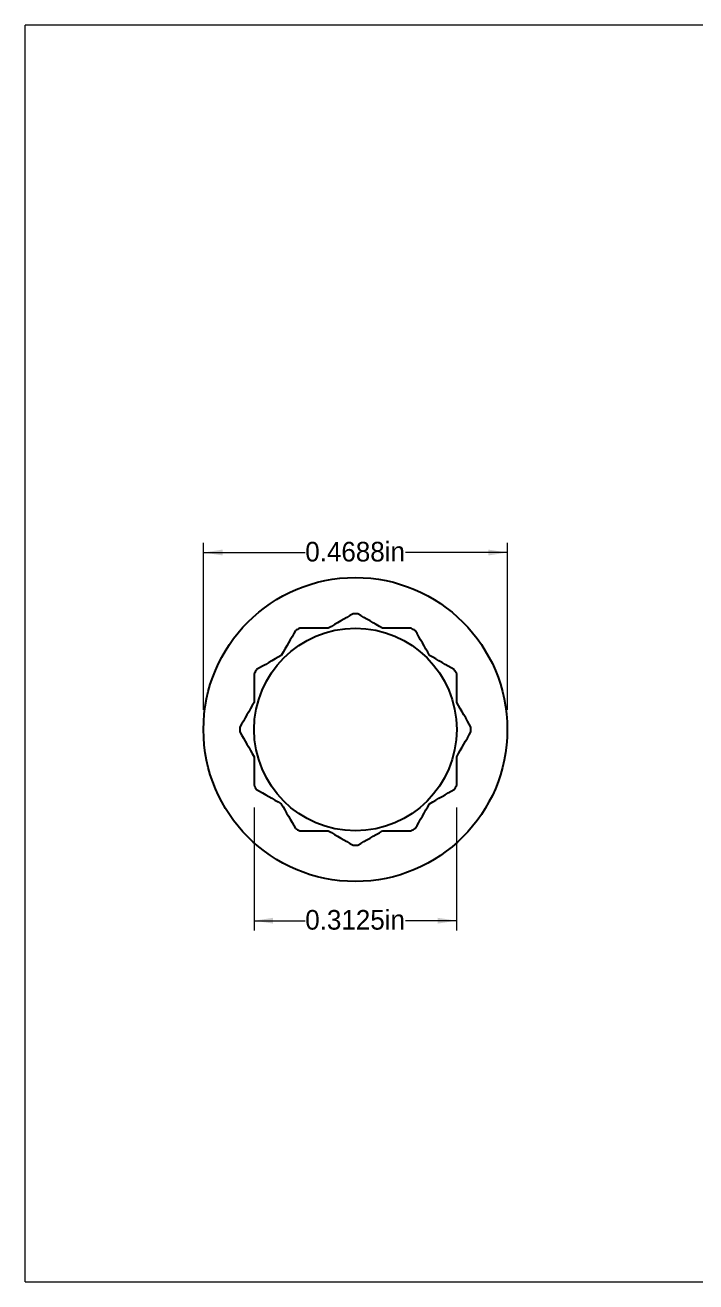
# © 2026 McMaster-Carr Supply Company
# Model space of a CAD drawing. Header units: inches. Extents: x 0.06 to 2.6, y 0.06 to 2.
# Drawn here: x 0.061 to 1.095, y 0.061 to 1.998 of the extents above; entities that cross this region are included whole.
import ezdxf

# ---------------------------------------------------------------- set-up
doc = ezdxf.new("R2010")
doc.units = ezdxf.units.IN
doc.header["$LTSCALE"] = 0.24224
doc.header["$MEASUREMENT"] = 0
doc.linetypes.add('SLD-Solid', pattern=[0])
doc.styles.add('SLDTEXTSTYLE0', font='ARIAL.TTF', dxfattribs={"width": 0.948})
doc.dimstyles.new('SLDDIMSTYLE0', dxfattribs={"dimtxt": 0.029393, "dimasz": 0.029393, "dimexe": 0, "dimexo": 0.0625, "dimgap": 0.007348, "dimtad": 0, "dimtih": 1, "dimtoh": 1, "dimdec": 4, "dimrnd": 1e-09, "dimdsep": 46, "dimtxsty": 'SLDTEXTSTYLE0', "dimsah": 1, "dimcen": 0.09, "dimadec": 0, "dimazin": 2, "dimtfac": 1, "dimtdec": 4, "dimtofl": 0, "dimtmove": 0, "dimatfit": 3, "dimfxl": 1, "dimfrac": 2, "dimtolj": 1, "dimtzin": 12, "dimarcsym": 0})

# ---------------------------------------------------------------- blocks, each defined once
blk = doc.blocks.new('_D_2')
at = {"color": 7, "linetype": 'SLD-Solid', "lineweight": 0}
for p, q in [((0.3357, 0.9426), (0.3357, 1.2004)), ((0.3357, 1.1852), (0.4927, 1.1852)), ((0.8045, 1.1852), (0.6475, 1.1852)), ((0.8045, 0.9426), (0.8045, 1.2004))]:
    blk.add_line(p, q, dxfattribs=at)
at = {"color": 7, "linetype": 'SLD-Solid', "lineweight": 18}
for points in [[(0.3357, 1.1852), (0.3651, 1.1807), (0.3651, 1.1898)], [(0.8045, 1.1852), (0.7751, 1.1898), (0.7751, 1.1807)]]:
    blk.add_solid(points, dxfattribs=at)
at = {"color": 7, "linetype": 'SLD-Solid', "lineweight": 18, "insert": (0.4927, 1.2017), "char_height": 0.03028, "attachment_point": 1, "style": 'SLDTEXTSTYLE0'}
blk.add_mtext('0.4688in', dxfattribs=at)
blk = doc.blocks.new('_D_3')
at = {"color": 7, "linetype": 'SLD-Solid', "lineweight": 0}
for p, q in [((0.4138, 0.7918), (0.4138, 0.6024)), ((0.7263, 0.7918), (0.7263, 0.6024)), ((0.4138, 0.6175), (0.4927, 0.6175)), ((0.7263, 0.6175), (0.6475, 0.6175))]:
    blk.add_line(p, q, dxfattribs=at)
at = {"color": 7, "linetype": 'SLD-Solid', "lineweight": 18}
for points in [[(0.4138, 0.6175), (0.4432, 0.613), (0.4432, 0.622)], [(0.7263, 0.6175), (0.6969, 0.622), (0.6969, 0.613)]]:
    blk.add_solid(points, dxfattribs=at)
at = {"color": 7, "linetype": 'SLD-Solid', "lineweight": 18, "insert": (0.4927, 0.634), "char_height": 0.03028, "attachment_point": 1, "style": 'SLDTEXTSTYLE0'}
blk.add_mtext('0.3125in', dxfattribs=at)

msp = doc.modelspace()

# ---------------------------------------------------------------- linework, layer by layer
at = {"color": 7, "linetype": 'SLD-Solid', "lineweight": 18}
for p, q in [((0.06056, 0.06056), (0.06056, 1.99848)), ((2.60408, 1.99848), (0.06056, 1.99848)), ((0.06056, 0.06056), (2.60408, 0.06056))]:
    msp.add_line(p, q, dxfattribs=at)
at = {"color": 7, "linetype": 'SLD-Solid', "lineweight": 25}
for radius in [0.23438, 0.15625]:
    msp.add_circle((0.57008, 0.91229), radius, dxfattribs=at)
for start, end in [(88.81955, 91.18045), (118.81955, 121.18045), (58.81955, 61.18045), (148.81955, 151.18045), (28.81955, 31.18045), (178.81955, 181.18045), (358.81955, 1.18045), (208.81955, 211.18045), (328.81955, 331.18045), (238.81955, 241.18045), (298.81955, 301.18045), (268.81955, 271.18045)]:
    msp.add_arc((0.57008, 0.91229), 0.17834, start, end, dxfattribs=at)
for points in [[(0.56641, 1.09059), (0.55389, 1.08336), (0.54118, 1.07602), (0.52822, 1.06854)], [(0.61195, 1.06854), (0.59907, 1.07598), (0.58628, 1.08336), (0.57376, 1.09059)], [(0.52822, 1.06854), (0.51339, 1.06854), (0.4986, 1.06854), (0.48412, 1.06854)], [(0.65605, 1.06854), (0.64158, 1.06854), (0.62691, 1.06854), (0.61195, 1.06854)], [(0.47775, 1.06486), (0.47052, 1.05234), (0.46319, 1.03964), (0.4557, 1.02667)], [(0.68447, 1.02667), (0.67703, 1.03956), (0.66964, 1.05235), (0.66242, 1.06486)], [(0.4557, 1.02667), (0.44282, 1.01923), (0.43003, 1.01185), (0.41751, 1.00462)], [(0.72266, 1.00462), (0.71014, 1.01185), (0.69743, 1.01918), (0.68447, 1.02667)], [(0.41383, 0.99826), (0.41383, 0.98379), (0.41383, 0.96912), (0.41383, 0.95416)], [(0.72633, 0.95416), (0.72633, 0.96899), (0.72633, 0.98377), (0.72633, 0.99826)], [(0.41383, 0.95416), (0.4064, 0.94127), (0.39901, 0.92848), (0.39178, 0.91596)], [(0.74839, 0.91596), (0.74115, 0.92849), (0.73382, 0.94119), (0.72633, 0.95416)], [(0.39178, 0.90861), (0.39901, 0.89609), (0.40635, 0.88339), (0.41383, 0.87042)], [(0.72633, 0.87042), (0.73377, 0.88331), (0.74116, 0.8961), (0.74839, 0.90861)], [(0.41383, 0.87042), (0.41383, 0.85559), (0.41383, 0.8408), (0.41383, 0.82632)], [(0.72633, 0.82632), (0.72633, 0.84079), (0.72633, 0.85546), (0.72633, 0.87042)], [(0.41751, 0.81996), (0.43003, 0.81273), (0.44273, 0.80539), (0.4557, 0.79791)], [(0.68447, 0.79791), (0.69735, 0.80534), (0.71014, 0.81273), (0.72266, 0.81996)], [(0.4557, 0.79791), (0.46314, 0.78502), (0.47053, 0.77223), (0.47775, 0.75971)], [(0.66242, 0.75971), (0.66965, 0.77224), (0.67698, 0.78494), (0.68447, 0.79791)], [(0.48412, 0.75604), (0.49859, 0.75604), (0.51326, 0.75604), (0.52822, 0.75604)], [(0.52822, 0.75604), (0.5411, 0.7486), (0.55389, 0.74121), (0.56641, 0.73399)], [(0.57376, 0.73399), (0.58628, 0.74122), (0.59898, 0.74855), (0.61195, 0.75604)], [(0.61195, 0.75604), (0.62678, 0.75604), (0.64157, 0.75604), (0.65605, 0.75604)]]:
    msp.add_open_spline(points, degree=3, dxfattribs=at)

# ---------------------------------------------------------------- dimensions: what is measured, and where the dimension line sits
at = {"color": 7, "linetype": 'SLD-Solid', "lineweight": 18}
for base, p1, p2, picture, middle in [((0.804459764, 1.1852308081), (0.335709764, 0.9122884024), (0.804459764, 0.9122884024), '_D_2', (0.5700746457, 1.1852308081)), ((0.72633, 0.61749), (0.41383, 0.82208), (0.72633, 0.82208), '_D_3', (0.57007, 0.61749))]:
    dim = msp.add_linear_dim(base=base, p1=p1, p2=p2, dimstyle='SLDDIMSTYLE0', dxfattribs=at)
    dim.commit()
    dim.dimension.update_dxf_attribs({"geometry": picture, "text_midpoint": middle, "dimtype": 160})

doc.saveas('drawing.dxf')
